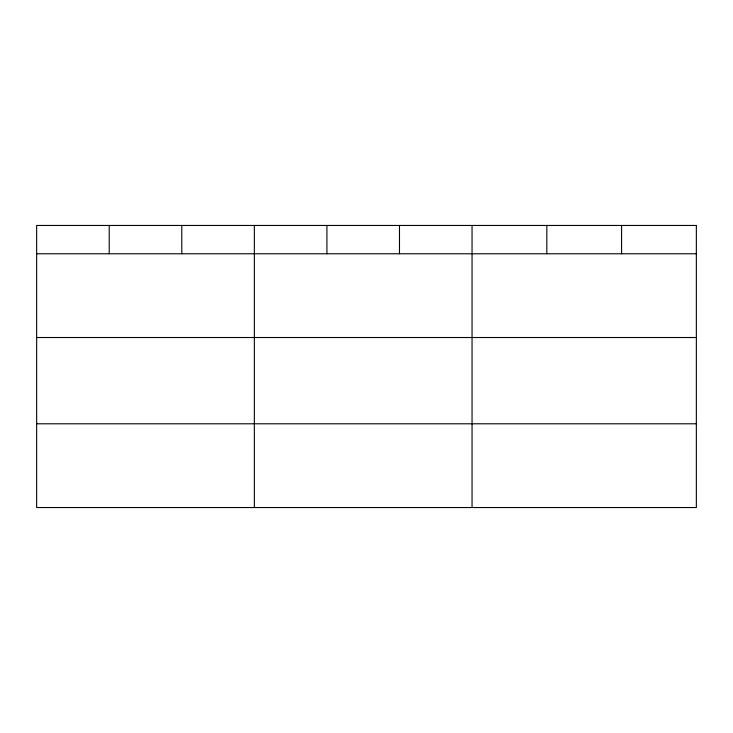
<?xml version="1.0" encoding="UTF-8"?>
<svg xmlns="http://www.w3.org/2000/svg" width="733" height="733" viewBox="0 0 733 733"><rect width="100%" height="100%" fill="white"/><g stroke="black" fill="none" stroke-linecap="round" stroke-linejoin="round"><path stroke-width="1.1" d="M36.65 253.774L696.35 253.774M36.65 337.519L696.35 337.519M36.65 423.793L696.35 423.793M621.584 225.462L621.584 253.774M546.818 225.462L546.818 253.774M472.052 225.462L472.052 507.538M399.485 225.462L399.485 253.774M326.918 225.462L326.918 253.774M254.351 225.462L254.351 507.538M181.784 225.462L181.784 253.774M109.217 225.462L109.217 253.774M696.35 225.462L36.65 225.462L36.65 507.538L696.35 507.538L696.35 225.462"/></g></svg>
